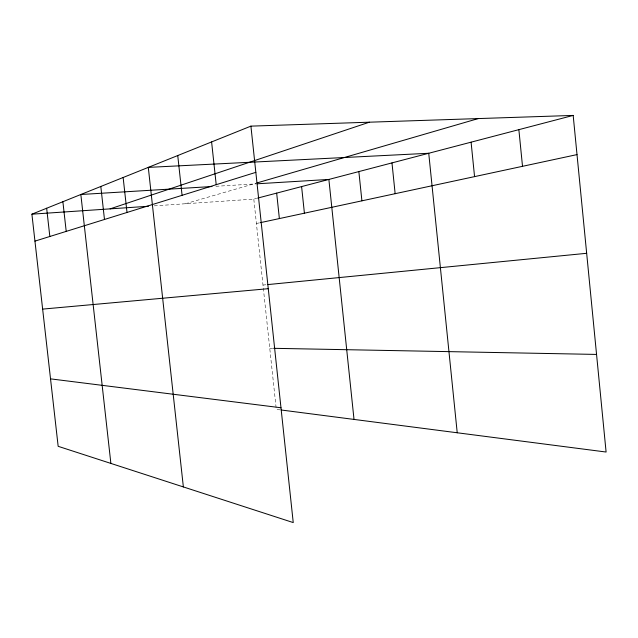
<?xml version="1.0" encoding="UTF-8"?>
<svg xmlns="http://www.w3.org/2000/svg" width="638" height="638" viewBox="0 0 638 638"><rect width="100%" height="100%" fill="white"/><g stroke="black" fill="none" stroke-linecap="round" stroke-linejoin="round"><path stroke-width="0.48" stroke-dasharray="3.19 2.39" d="M185.403 203.753L256.029 183.21M154.244 205.867L253.804 199.112L256.667 198.362M256.412 223.507L259.283 222.893M263 285.05L265.894 284.771M215.915 186.296L256.173 183.856M269.754 348.244L272.681 348.3M280.234 409.875L276.286 409.365L253.804 199.112"/><path stroke-width="0.96" d="M250.909 126.133L293.241 522.578L58.162 446.313L31.9 214.177L250.909 126.133L573.179 115.422L606.1 452.031L281.222 410.003M110.119 208.865L369.37 122.193M34.946 241.124L255.846 172.348M256.97 182.939L478.277 118.572M257.616 198.107L573.179 115.422M260.24 222.686L577.007 154.603M267.832 284.58L586.665 253.302M42.642 309.103L268.263 288.687M31.9 214.177L148.399 206.265M211.991 186.535L80.843 194.502L110.884 463.419M257.162 183.792L328.873 179.438L354.018 419.421M273.662 348.316L596.554 354.425M50.53 378.86L280.983 407.762M46.654 208.243L49.836 236.491M100.812 186.471L104.48 219.48M62.883 201.72L66.216 231.395M183.361 486.93L148.295 167.387L428.736 153.272L457.223 432.771M123.142 177.492L127.01 212.462M211.601 141.931L216.21 184.693M177.747 155.544L182.077 195.316M276.669 193.115L279.372 218.571M358.859 171.582L361.906 200.834M301.599 186.583L304.406 213.196M391.979 162.905L395.145 193.689M471.091 142.17L474.56 176.622M518.869 129.65L522.514 166.319"/></g></svg>
